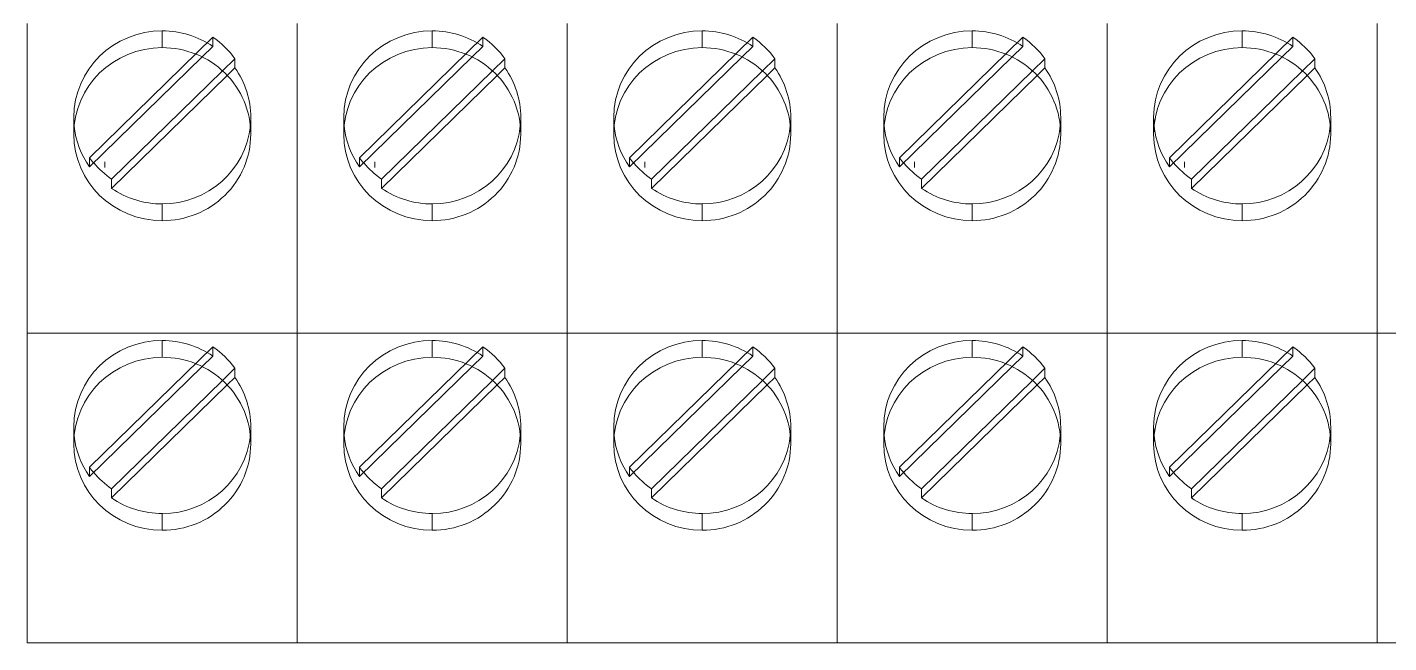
# Model space of a CAD drawing. Header units: millimetres. Extents: x 1359 to 3577, y 1336 to 3557.
# Drawn here: x 1747.06 to 1777.83, y 2516.67 to 2530.59 of the extents above; entities that cross this region are included whole.
import ezdxf

# ---------------------------------------------------------------- set-up
doc = ezdxf.new("R2010")
doc.units = ezdxf.units.MM
doc.layers.add('000-PI-Oprema', color=30, linetype='Continuous', lineweight=5)

msp = doc.modelspace()

# ---------------------------------------------------------------- linework, layer by layer
at = {"layer": '000-PI-Oprema', "color": 0, "linetype": 'ByBlock', "lineweight": 0}
for p, q in [((1747.065, 2530.127), (1747.065, 2530.672)), ((1747.065, 2530.127), (1747.065, 2530.672)), ((1753.165, 2530.127), (1753.165, 2530.672)), ((1753.165, 2530.127), (1753.165, 2530.672)), ((1753.165, 2530.127), (1753.165, 2530.672)), ((1753.165, 2530.127), (1753.165, 2530.672)), ((1759.265, 2530.127), (1759.265, 2530.672)), ((1759.265, 2530.127), (1759.265, 2530.672)), ((1759.265, 2530.127), (1759.265, 2530.672)), ((1759.265, 2530.127), (1759.265, 2530.672)), ((1765.365, 2530.127), (1765.365, 2530.672)), ((1765.365, 2530.127), (1765.365, 2530.672)), ((1765.365, 2530.127), (1765.365, 2530.672)), ((1765.365, 2530.127), (1765.365, 2530.672)), ((1771.465, 2530.127), (1771.465, 2530.672)), ((1771.465, 2530.127), (1771.465, 2530.672)), ((1771.465, 2530.127), (1771.465, 2530.672)), ((1771.465, 2530.127), (1771.465, 2530.672)), ((1777.565, 2530.127), (1777.565, 2530.672)), ((1777.565, 2530.127), (1777.565, 2530.672)), ((1777.565, 2530.127), (1777.565, 2530.672)), ((1777.565, 2530.127), (1777.565, 2530.672)), ((1748.475, 2527.639), (1751.259, 2530.362)), ((1750.115, 2530.507), (1750.115, 2530.127)), ((1751.259, 2530.362), (1751.259, 2530.155)), ((1754.575, 2527.639), (1757.359, 2530.362)), ((1756.215, 2530.507), (1756.215, 2530.127)), ((1757.359, 2530.362), (1757.359, 2530.155)), ((1760.675, 2527.639), (1763.459, 2530.362)), ((1762.315, 2530.507), (1762.315, 2530.127)), ((1763.459, 2530.362), (1763.459, 2530.155)), ((1766.775, 2527.639), (1769.559, 2530.362)), ((1768.415, 2530.507), (1768.415, 2530.127)), ((1769.559, 2530.362), (1769.559, 2530.155)), ((1772.875, 2527.639), (1775.659, 2530.362)), ((1774.515, 2530.507), (1774.515, 2530.127)), ((1775.659, 2530.362), (1775.659, 2530.155)), ((1747.065, 2523.672), (1747.065, 2530.127)), ((1747.065, 2523.672), (1747.065, 2530.127)), ((1748.475, 2527.431), (1751.017, 2529.917)), ((1751.017, 2529.917), (1751.259, 2530.155)), ((1753.165, 2523.672), (1753.165, 2530.127)), ((1753.165, 2523.672), (1753.165, 2530.127)), ((1753.165, 2523.672), (1753.165, 2530.127)), ((1753.165, 2523.672), (1753.165, 2530.127)), ((1754.575, 2527.431), (1757.117, 2529.917)), ((1757.117, 2529.917), (1757.359, 2530.155)), ((1759.265, 2523.672), (1759.265, 2530.127)), ((1759.265, 2523.672), (1759.265, 2530.127)), ((1759.265, 2523.672), (1759.265, 2530.127)), ((1759.265, 2523.672), (1759.265, 2530.127)), ((1760.675, 2527.431), (1763.217, 2529.917)), ((1763.217, 2529.917), (1763.459, 2530.155)), ((1765.365, 2523.672), (1765.365, 2530.127)), ((1765.365, 2523.672), (1765.365, 2530.127)), ((1765.365, 2523.672), (1765.365, 2530.127)), ((1765.365, 2523.672), (1765.365, 2530.127)), ((1766.775, 2527.431), (1769.317, 2529.917)), ((1769.317, 2529.917), (1769.559, 2530.155)), ((1771.465, 2523.672), (1771.465, 2530.127)), ((1771.465, 2523.672), (1771.465, 2530.127)), ((1771.465, 2523.672), (1771.465, 2530.127)), ((1771.465, 2523.672), (1771.465, 2530.127)), ((1772.875, 2527.431), (1775.417, 2529.917)), ((1775.417, 2529.917), (1775.659, 2530.155)), ((1777.565, 2523.672), (1777.565, 2530.127)), ((1777.565, 2523.672), (1777.565, 2530.127)), ((1777.565, 2523.672), (1777.565, 2530.127)), ((1777.565, 2523.672), (1777.565, 2530.127)), ((1751.475, 2529.605), (1748.97, 2527.154)), ((1751.754, 2529.878), (1751.475, 2529.605)), ((1751.754, 2529.67), (1751.581, 2529.501)), ((1751.754, 2529.878), (1751.754, 2529.67)), ((1757.575, 2529.605), (1755.07, 2527.154)), ((1757.854, 2529.878), (1757.575, 2529.605)), ((1757.854, 2529.67), (1757.681, 2529.501)), ((1757.854, 2529.878), (1757.854, 2529.67)), ((1763.675, 2529.605), (1761.17, 2527.154)), ((1763.954, 2529.878), (1763.675, 2529.605)), ((1763.954, 2529.67), (1763.781, 2529.501)), ((1763.954, 2529.878), (1763.954, 2529.67)), ((1769.775, 2529.605), (1767.27, 2527.154)), ((1770.054, 2529.878), (1769.775, 2529.605)), ((1770.054, 2529.67), (1769.881, 2529.501)), ((1770.054, 2529.878), (1770.054, 2529.67)), ((1775.875, 2529.605), (1773.37, 2527.154)), ((1776.154, 2529.878), (1775.875, 2529.605)), ((1776.154, 2529.67), (1775.981, 2529.501)), ((1776.154, 2529.878), (1776.154, 2529.67)), ((1751.581, 2529.501), (1748.97, 2526.946)), ((1757.681, 2529.501), (1755.07, 2526.946)), ((1763.781, 2529.501), (1761.17, 2526.946)), ((1769.881, 2529.501), (1767.27, 2526.946)), ((1775.981, 2529.501), (1773.37, 2526.946)), ((1748.115, 2528.171), (1748.115, 2528.55)), ((1752.115, 2528.171), (1752.115, 2528.55)), ((1754.215, 2528.171), (1754.215, 2528.55)), ((1758.215, 2528.171), (1758.215, 2528.55)), ((1760.315, 2528.171), (1760.315, 2528.55)), ((1764.315, 2528.171), (1764.315, 2528.55)), ((1766.415, 2528.171), (1766.415, 2528.55)), ((1770.415, 2528.171), (1770.415, 2528.55)), ((1772.515, 2528.171), (1772.515, 2528.55)), ((1776.515, 2528.171), (1776.515, 2528.55)), ((1748.475, 2527.639), (1748.475, 2527.431)), ((1748.815, 2527.418), (1748.815, 2527.545)), ((1754.575, 2527.639), (1754.575, 2527.431)), ((1754.915, 2527.418), (1754.915, 2527.545)), ((1760.675, 2527.639), (1760.675, 2527.431)), ((1761.015, 2527.418), (1761.015, 2527.545)), ((1766.775, 2527.639), (1766.775, 2527.431)), ((1767.115, 2527.418), (1767.115, 2527.545)), ((1772.875, 2527.639), (1772.875, 2527.431)), ((1773.215, 2527.418), (1773.215, 2527.545)), ((1748.97, 2527.154), (1748.97, 2526.946)), ((1755.07, 2527.154), (1755.07, 2526.946)), ((1761.17, 2527.154), (1761.17, 2526.946)), ((1767.27, 2527.154), (1767.27, 2526.946)), ((1773.37, 2527.154), (1773.37, 2526.946)), ((1750.115, 2526.594), (1750.115, 2526.215)), ((1756.215, 2526.594), (1756.215, 2526.215)), ((1762.315, 2526.594), (1762.315, 2526.215)), ((1768.415, 2526.594), (1768.415, 2526.215)), ((1774.515, 2526.594), (1774.515, 2526.215)), ((1753.165, 2523.672), (1753.165, 2525.687)), ((1753.165, 2523.672), (1753.165, 2525.687)), ((1759.265, 2523.672), (1759.265, 2525.687)), ((1759.265, 2523.672), (1759.265, 2525.687)), ((1765.365, 2523.672), (1765.365, 2525.687)), ((1765.365, 2523.672), (1765.365, 2525.687)), ((1771.465, 2523.672), (1771.465, 2525.687)), ((1771.465, 2523.672), (1771.465, 2525.687)), ((1777.565, 2523.672), (1777.565, 2525.687)), ((1777.565, 2523.672), (1777.565, 2525.687)), ((1747.065, 2523.127), (1747.065, 2523.672)), ((1747.065, 2523.672), (1747.065, 2523.672)), ((1753.165, 2523.672), (1747.065, 2523.672)), ((1747.065, 2523.127), (1747.065, 2523.672)), ((1747.065, 2523.672), (1747.065, 2523.672)), ((1750.115, 2523.127), (1750.115, 2523.507)), ((1753.165, 2523.127), (1753.165, 2523.672)), ((1753.165, 2523.672), (1753.165, 2523.672)), ((1759.265, 2523.672), (1753.165, 2523.672)), ((1753.165, 2523.127), (1753.165, 2523.672)), ((1753.165, 2523.672), (1753.165, 2523.672)), ((1753.165, 2523.672), (1753.165, 2523.672)), ((1753.165, 2523.127), (1753.165, 2523.672)), ((1753.165, 2523.672), (1753.165, 2523.672)), ((1753.165, 2523.127), (1753.165, 2523.672)), ((1756.215, 2523.127), (1756.215, 2523.507)), ((1759.265, 2523.127), (1759.265, 2523.672)), ((1759.265, 2523.672), (1759.265, 2523.672)), ((1765.365, 2523.672), (1759.265, 2523.672)), ((1759.265, 2523.127), (1759.265, 2523.672)), ((1759.265, 2523.672), (1759.265, 2523.672)), ((1759.265, 2523.672), (1759.265, 2523.672)), ((1759.265, 2523.127), (1759.265, 2523.672)), ((1759.265, 2523.672), (1759.265, 2523.672)), ((1759.265, 2523.127), (1759.265, 2523.672)), ((1762.315, 2523.127), (1762.315, 2523.507)), ((1765.365, 2523.127), (1765.365, 2523.672)), ((1765.365, 2523.672), (1765.365, 2523.672)), ((1771.465, 2523.672), (1765.365, 2523.672)), ((1765.365, 2523.127), (1765.365, 2523.672)), ((1765.365, 2523.672), (1765.365, 2523.672)), ((1765.365, 2523.672), (1765.365, 2523.672)), ((1765.365, 2523.127), (1765.365, 2523.672)), ((1765.365, 2523.672), (1765.365, 2523.672)), ((1765.365, 2523.127), (1765.365, 2523.672)), ((1768.415, 2523.127), (1768.415, 2523.507)), ((1771.465, 2523.127), (1771.465, 2523.672)), ((1771.465, 2523.672), (1771.465, 2523.672)), ((1777.565, 2523.672), (1771.465, 2523.672)), ((1771.465, 2523.127), (1771.465, 2523.672)), ((1771.465, 2523.672), (1771.465, 2523.672)), ((1771.465, 2523.672), (1771.465, 2523.672)), ((1771.465, 2523.127), (1771.465, 2523.672)), ((1771.465, 2523.672), (1771.465, 2523.672)), ((1771.465, 2523.127), (1771.465, 2523.672)), ((1774.515, 2523.127), (1774.515, 2523.507)), ((1777.565, 2523.127), (1777.565, 2523.672)), ((1777.565, 2523.672), (1777.565, 2523.672)), ((1783.665, 2523.672), (1777.565, 2523.672)), ((1777.565, 2523.127), (1777.565, 2523.672)), ((1777.565, 2523.672), (1777.565, 2523.672)), ((1777.565, 2523.672), (1777.565, 2523.672)), ((1777.565, 2523.127), (1777.565, 2523.672)), ((1777.565, 2523.672), (1777.565, 2523.672)), ((1777.565, 2523.127), (1777.565, 2523.672)), ((1748.475, 2520.639), (1751.259, 2523.362)), ((1751.259, 2523.155), (1751.017, 2522.917)), ((1751.259, 2523.155), (1751.259, 2523.362)), ((1754.575, 2520.639), (1757.359, 2523.362)), ((1757.359, 2523.155), (1757.117, 2522.917)), ((1757.359, 2523.155), (1757.359, 2523.362)), ((1760.675, 2520.639), (1763.459, 2523.362)), ((1763.459, 2523.155), (1763.217, 2522.917)), ((1763.459, 2523.155), (1763.459, 2523.362)), ((1766.775, 2520.639), (1769.559, 2523.362)), ((1769.559, 2523.155), (1769.317, 2522.917)), ((1769.559, 2523.155), (1769.559, 2523.362)), ((1772.875, 2520.639), (1775.659, 2523.362)), ((1775.659, 2523.155), (1775.417, 2522.917)), ((1775.659, 2523.155), (1775.659, 2523.362)), ((1747.065, 2516.672), (1747.065, 2523.127)), ((1747.065, 2516.672), (1747.065, 2523.127)), ((1751.017, 2522.917), (1748.475, 2520.431)), ((1751.754, 2522.878), (1751.475, 2522.605)), ((1751.754, 2522.67), (1751.754, 2522.878)), ((1753.165, 2516.672), (1753.165, 2523.127)), ((1753.165, 2516.672), (1753.165, 2523.127)), ((1753.165, 2516.672), (1753.165, 2523.127)), ((1753.165, 2516.672), (1753.165, 2523.127)), ((1757.117, 2522.917), (1754.575, 2520.431)), ((1757.854, 2522.878), (1757.575, 2522.605)), ((1757.854, 2522.67), (1757.854, 2522.878)), ((1759.265, 2516.672), (1759.265, 2523.127)), ((1759.265, 2516.672), (1759.265, 2523.127)), ((1759.265, 2516.672), (1759.265, 2523.127)), ((1759.265, 2516.672), (1759.265, 2523.127)), ((1763.217, 2522.917), (1760.675, 2520.431)), ((1763.954, 2522.878), (1763.675, 2522.605)), ((1763.954, 2522.67), (1763.954, 2522.878)), ((1765.365, 2516.672), (1765.365, 2523.127)), ((1765.365, 2516.672), (1765.365, 2523.127)), ((1765.365, 2516.672), (1765.365, 2523.127)), ((1765.365, 2516.672), (1765.365, 2523.127)), ((1769.317, 2522.917), (1766.775, 2520.431)), ((1770.054, 2522.878), (1769.775, 2522.605)), ((1770.054, 2522.67), (1770.054, 2522.878)), ((1771.465, 2516.672), (1771.465, 2523.127)), ((1771.465, 2516.672), (1771.465, 2523.127)), ((1771.465, 2516.672), (1771.465, 2523.127)), ((1771.465, 2516.672), (1771.465, 2523.127)), ((1775.417, 2522.917), (1772.875, 2520.431)), ((1776.154, 2522.878), (1775.875, 2522.605)), ((1776.154, 2522.67), (1776.154, 2522.878)), ((1777.565, 2516.672), (1777.565, 2523.127)), ((1777.565, 2516.672), (1777.565, 2523.127)), ((1777.565, 2516.672), (1777.565, 2523.127)), ((1777.565, 2516.672), (1777.565, 2523.127)), ((1751.475, 2522.605), (1748.97, 2520.154)), ((1751.581, 2522.501), (1751.754, 2522.67)), ((1757.575, 2522.605), (1755.07, 2520.154)), ((1757.681, 2522.501), (1757.854, 2522.67)), ((1763.675, 2522.605), (1761.17, 2520.154)), ((1763.781, 2522.501), (1763.954, 2522.67)), ((1769.775, 2522.605), (1767.27, 2520.154)), ((1769.881, 2522.501), (1770.054, 2522.67)), ((1775.875, 2522.605), (1773.37, 2520.154)), ((1775.981, 2522.501), (1776.154, 2522.67)), ((1748.97, 2519.946), (1751.581, 2522.501)), ((1755.07, 2519.946), (1757.681, 2522.501)), ((1761.17, 2519.946), (1763.781, 2522.501)), ((1767.27, 2519.946), (1769.881, 2522.501)), ((1773.37, 2519.946), (1775.981, 2522.501)), ((1748.115, 2521.55), (1748.115, 2521.171)), ((1752.115, 2521.55), (1752.115, 2521.171)), ((1754.215, 2521.55), (1754.215, 2521.171)), ((1758.215, 2521.55), (1758.215, 2521.171)), ((1760.315, 2521.55), (1760.315, 2521.171)), ((1764.315, 2521.55), (1764.315, 2521.171)), ((1766.415, 2521.55), (1766.415, 2521.171)), ((1770.415, 2521.55), (1770.415, 2521.171)), ((1772.515, 2521.55), (1772.515, 2521.171)), ((1776.515, 2521.55), (1776.515, 2521.171)), ((1748.475, 2520.431), (1748.475, 2520.639)), ((1754.575, 2520.431), (1754.575, 2520.639)), ((1760.675, 2520.431), (1760.675, 2520.639)), ((1766.775, 2520.431), (1766.775, 2520.639)), ((1772.875, 2520.431), (1772.875, 2520.639)), ((1748.97, 2519.946), (1748.97, 2520.154)), ((1755.07, 2519.946), (1755.07, 2520.154)), ((1761.17, 2519.946), (1761.17, 2520.154)), ((1767.27, 2519.946), (1767.27, 2520.154)), ((1773.37, 2519.946), (1773.37, 2520.154)), ((1750.115, 2519.215), (1750.115, 2519.594)), ((1756.215, 2519.215), (1756.215, 2519.594)), ((1762.315, 2519.215), (1762.315, 2519.594)), ((1768.415, 2519.215), (1768.415, 2519.594)), ((1774.515, 2519.215), (1774.515, 2519.594)), ((1747.065, 2516.672), (1747.065, 2516.672)), ((1747.065, 2516.672), (1747.065, 2516.672)), ((1753.165, 2516.672), (1747.065, 2516.672)), ((1747.065, 2516.672), (1747.065, 2516.672)), ((1747.065, 2516.672), (1747.065, 2516.672)), ((1753.165, 2516.672), (1747.065, 2516.672)), ((1753.165, 2516.672), (1753.165, 2516.672)), ((1753.165, 2516.672), (1753.165, 2516.672)), ((1759.265, 2516.672), (1753.165, 2516.672)), ((1753.165, 2516.672), (1753.165, 2516.672)), ((1753.165, 2516.672), (1753.165, 2516.672)), ((1759.265, 2516.672), (1753.165, 2516.672)), ((1753.165, 2516.672), (1753.165, 2516.672)), ((1753.165, 2516.672), (1753.165, 2516.672)), ((1753.165, 2516.672), (1753.165, 2516.672)), ((1753.165, 2516.672), (1753.165, 2516.672)), ((1759.265, 2516.672), (1759.265, 2516.672)), ((1759.265, 2516.672), (1759.265, 2516.672)), ((1765.365, 2516.672), (1759.265, 2516.672)), ((1759.265, 2516.672), (1759.265, 2516.672)), ((1759.265, 2516.672), (1759.265, 2516.672)), ((1765.365, 2516.672), (1759.265, 2516.672)), ((1759.265, 2516.672), (1759.265, 2516.672)), ((1759.265, 2516.672), (1759.265, 2516.672)), ((1759.265, 2516.672), (1759.265, 2516.672)), ((1759.265, 2516.672), (1759.265, 2516.672)), ((1765.365, 2516.672), (1765.365, 2516.672)), ((1765.365, 2516.672), (1765.365, 2516.672)), ((1771.465, 2516.672), (1765.365, 2516.672)), ((1765.365, 2516.672), (1765.365, 2516.672)), ((1765.365, 2516.672), (1765.365, 2516.672)), ((1771.465, 2516.672), (1765.365, 2516.672)), ((1765.365, 2516.672), (1765.365, 2516.672)), ((1765.365, 2516.672), (1765.365, 2516.672)), ((1765.365, 2516.672), (1765.365, 2516.672)), ((1765.365, 2516.672), (1765.365, 2516.672)), ((1771.465, 2516.672), (1771.465, 2516.672)), ((1771.465, 2516.672), (1771.465, 2516.672)), ((1777.565, 2516.672), (1771.465, 2516.672)), ((1771.465, 2516.672), (1771.465, 2516.672)), ((1771.465, 2516.672), (1771.465, 2516.672)), ((1777.565, 2516.672), (1771.465, 2516.672)), ((1771.465, 2516.672), (1771.465, 2516.672)), ((1771.465, 2516.672), (1771.465, 2516.672)), ((1771.465, 2516.672), (1771.465, 2516.672)), ((1771.465, 2516.672), (1771.465, 2516.672)), ((1777.565, 2516.672), (1777.565, 2516.672)), ((1777.565, 2516.672), (1777.565, 2516.672)), ((1783.665, 2516.672), (1777.565, 2516.672)), ((1777.565, 2516.672), (1777.565, 2516.672)), ((1777.565, 2516.672), (1777.565, 2516.672)), ((1783.665, 2516.672), (1777.565, 2516.672)), ((1777.565, 2516.672), (1777.565, 2516.672)), ((1777.565, 2516.672), (1777.565, 2516.672)), ((1777.565, 2516.672), (1777.565, 2516.672)), ((1777.565, 2516.672), (1777.565, 2516.672))]:
    msp.add_line(p, q, dxfattribs=at)
for centre, start_param, end_param in [((1750.115, 2528.55), -1.570796, 0), ((1750.115, 2528.55), -2.180289, -1.570796), ((1750.115, 2528.758), -2.5321, -2.180289), ((1756.215, 2528.55), -1.570796, 0), ((1756.215, 2528.55), -2.180289, -1.570796), ((1756.215, 2528.758), -2.5321, -2.180289), ((1762.315, 2528.55), -1.570796, 0), ((1762.315, 2528.55), -2.180289, -1.570796), ((1762.315, 2528.758), -2.5321, -2.180289), ((1768.415, 2528.55), -1.570796, 0), ((1768.415, 2528.55), -2.180289, -1.570796), ((1768.415, 2528.758), -2.5321, -2.180289), ((1774.515, 2528.55), -1.570796, 0), ((1774.515, 2528.55), -2.180289, -1.570796), ((1774.515, 2528.758), -2.5321, -2.180289), ((1750.115, 2528.171), -1.570796, 0), ((1750.115, 2528.171), -3.141593, -1.570796), ((1756.215, 2528.171), -1.570796, 0), ((1756.215, 2528.171), -3.141593, -1.570796), ((1762.315, 2528.171), -1.570796, 0), ((1762.315, 2528.171), -3.141593, -1.570796), ((1768.415, 2528.171), -1.570796, 0), ((1768.415, 2528.171), -3.141593, -1.570796), ((1774.515, 2528.171), -1.570796, 0), ((1774.515, 2528.171), -3.141593, -1.570796), ((1750.115, 2528.55), 3.141593, 3.751085), ((1756.215, 2528.55), 3.141593, 3.751085), ((1762.315, 2528.55), 3.141593, 3.751085), ((1768.415, 2528.55), 3.141593, 3.751085), ((1774.515, 2528.55), 3.141593, 3.751085), ((1750.115, 2528.55), 0, 0.097132), ((1750.115, 2528.55), 3.044461, 3.141593), ((1756.215, 2528.55), 0, 0.097132), ((1756.215, 2528.55), 3.044461, 3.141593), ((1762.315, 2528.55), 0, 0.097132), ((1762.315, 2528.55), 3.044461, 3.141593), ((1768.415, 2528.55), 0, 0.097132), ((1768.415, 2528.55), 3.044461, 3.141593), ((1774.515, 2528.55), 0, 0.097132), ((1774.515, 2528.55), 3.044461, 3.141593), ((1750.115, 2528.171), 0, 1.570796), ((1750.115, 2528.55), 0.097132, 0.609492), ((1750.115, 2528.55), 1.570796, 3.044461), ((1750.115, 2528.171), 1.570796, 3.141593), ((1756.215, 2528.171), 0, 1.570796), ((1756.215, 2528.55), 0.097132, 0.609492), ((1756.215, 2528.55), 1.570796, 3.044461), ((1756.215, 2528.171), 1.570796, 3.141593), ((1762.315, 2528.171), 0, 1.570796), ((1762.315, 2528.55), 0.097132, 0.609492), ((1762.315, 2528.55), 1.570796, 3.044461), ((1762.315, 2528.171), 1.570796, 3.141593), ((1768.415, 2528.171), 0, 1.570796), ((1768.415, 2528.55), 0.097132, 0.609492), ((1768.415, 2528.55), 1.570796, 3.044461), ((1768.415, 2528.171), 1.570796, 3.141593), ((1774.515, 2528.171), 0, 1.570796), ((1774.515, 2528.55), 0.097132, 0.609492), ((1774.515, 2528.55), 1.570796, 3.044461), ((1774.515, 2528.171), 1.570796, 3.141593), ((1750.115, 2528.758), 0.609492, 0.685382), ((1750.115, 2528.758), 0.685382, 0.961304), ((1756.215, 2528.758), 0.609492, 0.685382), ((1756.215, 2528.758), 0.685382, 0.961304), ((1762.315, 2528.758), 0.609492, 0.685382), ((1762.315, 2528.758), 0.685382, 0.961304), ((1768.415, 2528.758), 0.609492, 0.685382), ((1768.415, 2528.758), 0.685382, 0.961304), ((1774.515, 2528.758), 0.609492, 0.685382), ((1774.515, 2528.758), 0.685382, 0.961304), ((1750.115, 2528.55), 0.961304, 1.570796), ((1756.215, 2528.55), 0.961304, 1.570796), ((1762.315, 2528.55), 0.961304, 1.570796), ((1768.415, 2528.55), 0.961304, 1.570796), ((1774.515, 2528.55), 0.961304, 1.570796), ((1750.115, 2521.55), -1.570796, 0), ((1750.115, 2521.55), -2.180289, -1.570796), ((1756.215, 2521.55), -1.570796, 0), ((1756.215, 2521.55), -2.180289, -1.570796), ((1762.315, 2521.55), -1.570796, 0), ((1762.315, 2521.55), -2.180289, -1.570796), ((1768.415, 2521.55), -1.570796, 0), ((1768.415, 2521.55), -2.180289, -1.570796), ((1774.515, 2521.55), -1.570796, 0), ((1774.515, 2521.55), -2.180289, -1.570796), ((1750.115, 2521.758), -2.5321, -2.180289), ((1756.215, 2521.758), -2.5321, -2.180289), ((1762.315, 2521.758), -2.5321, -2.180289), ((1768.415, 2521.758), -2.5321, -2.180289), ((1774.515, 2521.758), -2.5321, -2.180289), ((1750.115, 2521.171), -1.570796, 0), ((1750.115, 2521.171), -3.141593, -1.570796), ((1756.215, 2521.171), -1.570796, 0), ((1756.215, 2521.171), -3.141593, -1.570796), ((1762.315, 2521.171), -1.570796, 0), ((1762.315, 2521.171), -3.141593, -1.570796), ((1768.415, 2521.171), -1.570796, 0), ((1768.415, 2521.171), -3.141593, -1.570796), ((1774.515, 2521.171), -1.570796, 0), ((1774.515, 2521.171), -3.141593, -1.570796), ((1750.115, 2521.55), -3.141593, -2.5321), ((1756.215, 2521.55), -3.141593, -2.5321), ((1762.315, 2521.55), -3.141593, -2.5321), ((1768.415, 2521.55), -3.141593, -2.5321), ((1774.515, 2521.55), -3.141593, -2.5321), ((1750.115, 2521.55), 0, 0.097132), ((1750.115, 2521.55), 0.097132, 0.609492), ((1750.115, 2521.55), 1.570796, 3.044461), ((1750.115, 2521.55), 3.044461, 3.141593), ((1756.215, 2521.55), 0, 0.097132), ((1756.215, 2521.55), 0.097132, 0.609492), ((1756.215, 2521.55), 1.570796, 3.044461), ((1756.215, 2521.55), 3.044461, 3.141593), ((1762.315, 2521.55), 0, 0.097132), ((1762.315, 2521.55), 0.097132, 0.609492), ((1762.315, 2521.55), 1.570796, 3.044461), ((1762.315, 2521.55), 3.044461, 3.141593), ((1768.415, 2521.55), 0, 0.097132), ((1768.415, 2521.55), 0.097132, 0.609492), ((1768.415, 2521.55), 1.570796, 3.044461), ((1768.415, 2521.55), 3.044461, 3.141593), ((1774.515, 2521.55), 0, 0.097132), ((1774.515, 2521.55), 0.097132, 0.609492), ((1774.515, 2521.55), 1.570796, 3.044461), ((1774.515, 2521.55), 3.044461, 3.141593), ((1750.115, 2521.171), 0, 1.570796), ((1750.115, 2521.171), 1.570796, 3.141593), ((1756.215, 2521.171), 0, 1.570796), ((1756.215, 2521.171), 1.570796, 3.141593), ((1762.315, 2521.171), 0, 1.570796), ((1762.315, 2521.171), 1.570796, 3.141593), ((1768.415, 2521.171), 0, 1.570796), ((1768.415, 2521.171), 1.570796, 3.141593), ((1774.515, 2521.171), 0, 1.570796), ((1774.515, 2521.171), 1.570796, 3.141593), ((1750.115, 2521.758), 0.609492, 0.685382), ((1750.115, 2521.758), 0.685382, 0.961304), ((1756.215, 2521.758), 0.609492, 0.685382), ((1756.215, 2521.758), 0.685382, 0.961304), ((1762.315, 2521.758), 0.609492, 0.685382), ((1762.315, 2521.758), 0.685382, 0.961304), ((1768.415, 2521.758), 0.609492, 0.685382), ((1768.415, 2521.758), 0.685382, 0.961304), ((1774.515, 2521.758), 0.609492, 0.685382), ((1774.515, 2521.758), 0.685382, 0.961304), ((1750.115, 2521.55), 0.961304, 1.570796), ((1756.215, 2521.55), 0.961304, 1.570796), ((1762.315, 2521.55), 0.961304, 1.570796), ((1768.415, 2521.55), 0.961304, 1.570796), ((1774.515, 2521.55), 0.961304, 1.570796)]:
    msp.add_ellipse(centre, major_axis=(-2, 0), ratio=0.978148, start_param=start_param, end_param=end_param, dxfattribs=at)

doc.saveas('drawing.dxf')
